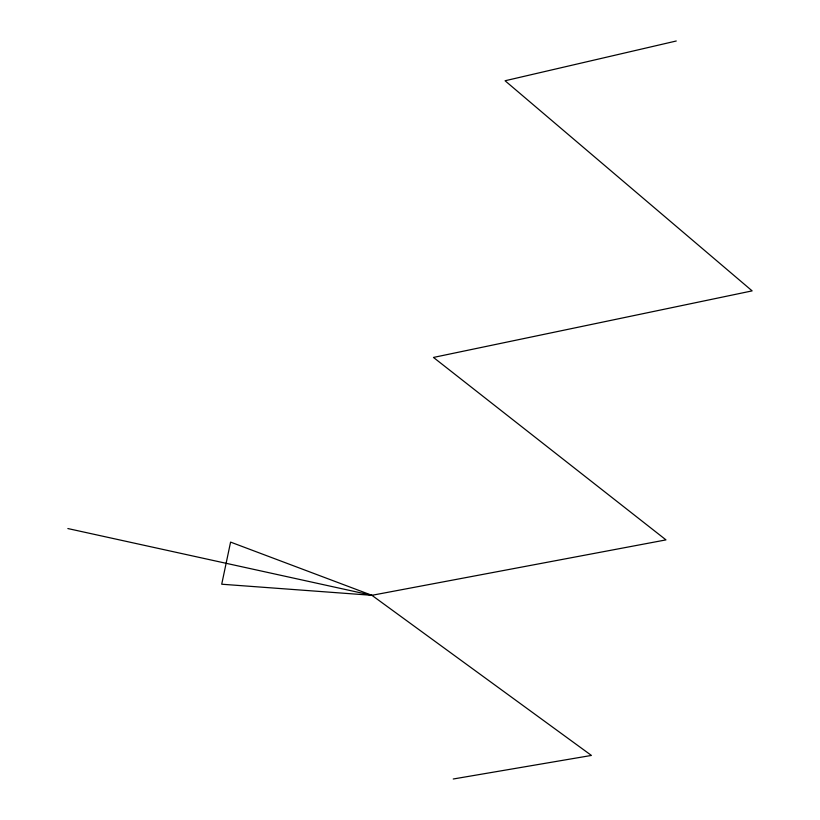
<?xml version="1.0" encoding="UTF-8"?>
<svg xmlns="http://www.w3.org/2000/svg" width="820" height="820" viewBox="0 0 820 820"><rect width="100%" height="100%" fill="white"/><g stroke="black" fill="none" stroke-linecap="round" stroke-linejoin="round"><path stroke-width="1.23" d="M676.264 41L505.069 80.76L752.145 290.885L433.462 357.438L665.994 539.888L371.901 595.31L221.718 584.219L230.584 542.102L371.901 595.31L591.425 755.435L453.245 779M67.855 528.551L371.901 595.31"/></g></svg>
